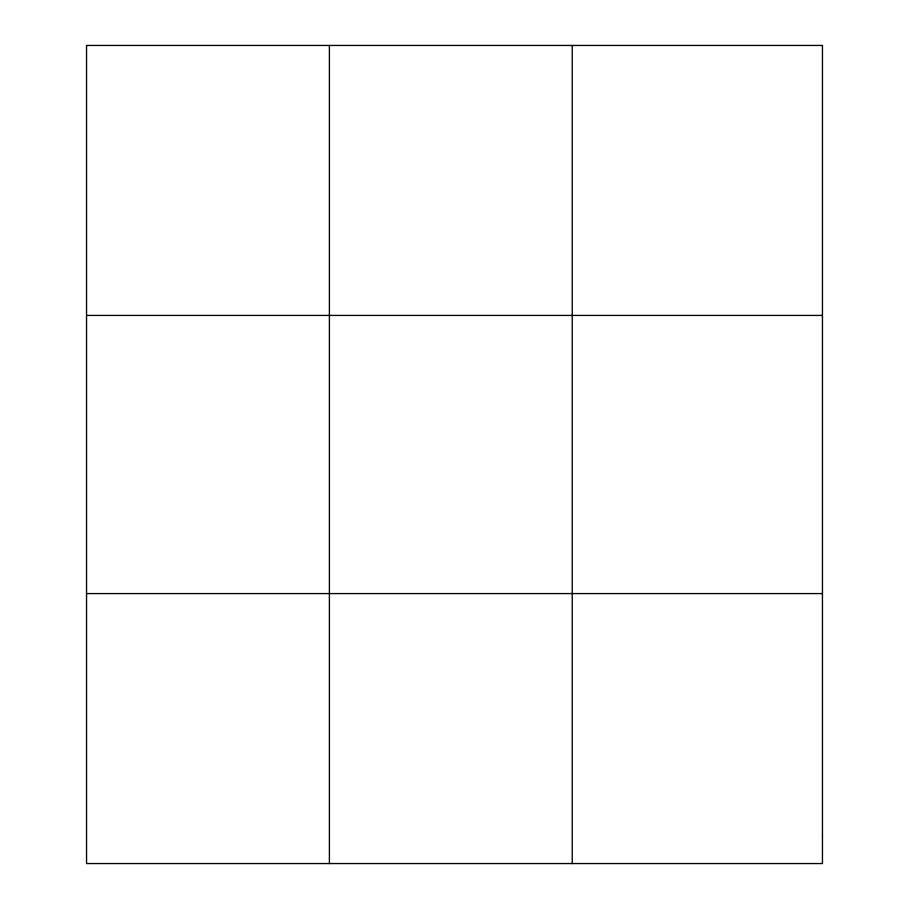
<?xml version="1.0" encoding="UTF-8"?>
<svg xmlns="http://www.w3.org/2000/svg" width="909" height="909" viewBox="0 0 909 909"><rect width="100%" height="100%" fill="white"/><g stroke="black" fill="none" stroke-linecap="round" stroke-linejoin="round"><path stroke-width="1.36" d="M329.399 45.45L329.399 863.55M572.25 45.45L572.25 863.55M86.548 315.423L822.452 315.423M86.548 593.577L822.452 593.577M822.452 836.553L822.452 863.55L86.548 863.55L86.548 45.45L822.452 45.45L822.452 836.553"/></g></svg>
